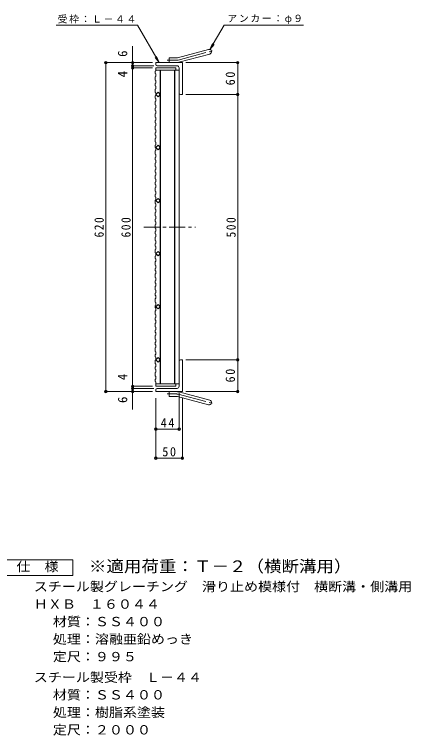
# Model space of a CAD drawing. Units: millimetres, scale not verified. Extents: x -860 to 1052, y -822 to 796.
# Drawn here: x 305 to 1052, y -672 to 687 of the extents above; entities that cross this region are included whole.
import ezdxf
from ezdxf.enums import TextEntityAlignment as Align

# ---------------------------------------------------------------- set-up
doc = ezdxf.new("R2010")
doc.units = ezdxf.units.MM
doc.header["$LTSCALE"] = 6
doc.header["$PDMODE"] = 32
doc.header["$PDSIZE"] = 4.8
doc.linetypes.add('CHAIN1', pattern=[8, 5, -1, 1, -1])
doc.linetypes.add('CHAIN2', pattern=[12, 9, -1, 1, -1])
for name, color, linetype, lineweight in [('A-1_ピット', 2, 'Continuous', 9), ('A-2_蓋', 3, 'Continuous', 9), ('A-4_寸法', 7, 'Continuous', 9), ('A-A', 3, 'Continuous', 9), ('F-5_F-5ﾚｲﾔ', 2, 'Continuous', 9)]:
    doc.layers.add(name, color=color, linetype=linetype, lineweight=lineweight)
doc.styles.add('ＭＳ ゴシック', font='')
doc.styles.get('ＭＳ ゴシック').set_extended_font_data('MS Gothic')

msp = doc.modelspace()

# ---------------------------------------------------------------- linework, layer by layer
at = {"layer": 'A-1_ピット'}
for p, q in [((612.774, 605.914), (670.965, 621.506)), ((615.103, 597.221), (673.294, 612.812)), ((596.629, 596.607), (596.629, 605.608)), ((610.444, 605.608), (596.629, 605.608)), ((571.629, 593.107), (571.629, 596.607)), ((621.629, 596.607), (571.629, 596.607)), ((611.629, 590.607), (574.129, 590.607)), ((615.629, 586.607), (615.629, 539.107)), ((621.629, 596.607), (621.629, 536.607)), ((618.129, 536.607), (621.629, 536.607)), ((615.629, -13.393), (615.629, 34.107)), ((618.129, 36.607), (621.629, 36.607)), ((621.629, 36.607), (621.629, -23.393)), ((571.629, -19.893), (571.629, -23.393)), ((621.629, -23.393), (571.629, -23.393)), ((611.629, -17.393), (574.129, -17.393)), ((596.629, -23.393), (596.629, -32.393)), ((615.103, -24.006), (673.294, -39.598)), ((610.444, -32.393), (596.629, -32.393)), ((612.774, -32.699), (670.965, -48.291))]:
    msp.add_line(p, q, dxfattribs=at)
at = {"layer": 'A-1_ピット', "linetype": 'CHAIN2'}
for p, q in [((613.938, 601.567), (679.105, 619.028)), ((610.444, 601.108), (592.824, 601.108)), ((610.444, -27.893), (592.824, -27.893)), ((613.938, -28.353), (679.105, -45.814))]:
    msp.add_line(p, q, dxfattribs=at)
at = {"layer": 'A-1_ピット'}
for centre, radius, start, end in [((672.129, 617.159), 4.5, 285.00014, 104.99991), ((610.444, 614.607), 9, 270, 285.00002), ((574.129, 593.107), 2.5, 180, 270), ((610.444, 614.607), 18, 270, 285), ((611.629, 586.607), 4, 0, 90), ((618.129, 539.107), 2.5, 180, 270), ((618.129, 34.107), 2.5, 90, 180), ((611.629, -13.393), 4, 270, 0), ((574.129, -19.893), 2.5, 90, 180), ((610.444, -41.393), 18, 75, 90), ((610.444, -41.393), 9, 74.99998, 90), ((672.129, -43.945), 4.5, 255.00009, 74.99986)]:
    msp.add_arc(centre, radius, start, end, dxfattribs=at)
at = {"layer": 'A-1_ピット', "linetype": 'CHAIN2'}
for centre, start, end in [((610.444, 614.607), 270, 284.99995), ((610.444, -41.393), 75.00005, 90)]:
    msp.add_arc(centre, 13.5, start, end, dxfattribs=at)
at = {"layer": 'A-2_蓋'}
for p, q in [((571.629, 586.607), (609.629, 586.607)), ((609.629, 586.607), (609.629, 582.107)), ((571.629, 582.107), (615.629, 582.107)), ((579.629, 582.107), (579.629, 537.093)), ((580.629, 582.107), (580.629, -8.893)), ((606.629, 582.107), (606.629, -8.893)), ((607.629, 582.107), (607.629, -8.893)), ((615.629, 582.107), (615.629, -8.893)), ((579.629, 536.122), (579.629, 437.093)), ((579.629, 436.122), (579.629, 337.093)), ((579.629, 336.122), (579.629, 237.093)), ((579.629, 236.122), (579.629, 137.093)), ((579.629, 136.122), (579.629, 37.093)), ((579.629, 36.122), (579.629, -8.893)), ((571.629, -13.393), (571.629, -8.893)), ((571.629, -8.893), (615.629, -8.893)), ((571.629, -13.393), (609.629, -13.393)), ((609.629, -13.393), (609.629, -8.893))]:
    msp.add_line(p, q, dxfattribs=at)
at = {"layer": 'A-2_蓋', "linetype": 'CHAIN1'}
msp.add_line((549.09, 286.607), (646.155, 286.607), dxfattribs=at)
at = {"layer": 'A-2_蓋'}
for points in [[(580.115, 536.607), (575.872, 532.365), (571.629, 536.607), (575.872, 540.85)], [(580.115, 436.608), (575.872, 432.365), (571.629, 436.608), (575.872, 440.85)], [(580.115, 336.608), (575.872, 332.365), (571.629, 336.608), (575.872, 340.85)], [(580.115, 236.608), (575.872, 232.365), (571.629, 236.608), (575.872, 240.85)], [(580.115, 136.608), (575.872, 132.365), (571.629, 136.608), (575.872, 140.85)], [(580.115, 36.607), (575.872, 32.365), (571.629, 36.607), (575.872, 40.85)]]:
    msp.add_lwpolyline(points, close=True, dxfattribs=at)
at = {"layer": 'A-4_寸法'}
for p, q in [((537.252, 667.207), (383.611, 667.207)), ((578.013, 596.607), (537.252, 667.207)), ((528.013, -57.201), (528.013, 627.404)), ((673.763, 621.057), (678.546, 632.605)), ((673.763, 621.057), (681.372, 630.973)), ((578.013, 596.607), (570.403, 606.524)), ((578.013, 596.607), (573.229, 608.156)), ((565.512, 596.607), (475.828, 596.607)), ((477.328, -23.393), (477.328, 596.607)), ((568.013, 590.607), (526.513, 590.607)), ((565.512, 586.607), (526.513, 586.607)), ((628.513, 596.607), (727.513, 596.607)), ((726.013, -23.393), (726.013, 596.607)), ((628.513, 536.608), (727.513, 536.608)), ((628.513, 36.607), (727.513, 36.607)), ((565.512, -13.393), (526.513, -13.393)), ((565.512, -23.393), (475.828, -23.393)), ((568.013, -17.393), (526.513, -17.393)), ((615.629, -25.893), (615.629, -95.493)), ((628.513, -23.393), (727.513, -23.393)), ((571.629, -35.893), (571.629, -150.225)), ((621.629, -35.893), (621.629, -150.225)), ((571.629, -93.993), (615.629, -93.993)), ((571.629, -148.725), (621.629, -148.725))]:
    msp.add_line(p, q, dxfattribs=at)
msp.add_lwpolyline([(673.763, 621.057), (700.408, 667.207), (850.149, 667.207)], dxfattribs=at)
for p in [(477.328, 596.607), (528.013, 596.607), (726.013, 596.607), (528.013, 590.607), (528.013, 586.607), (726.013, 536.608), (726.013, 36.607), (528.013, -13.393), (477.328, -23.393), (528.013, -17.393), (528.013, -23.393), (726.013, -23.393), (571.629, -93.993), (615.629, -93.993), (571.629, -148.725), (621.629, -148.725)]:
    msp.add_point(p, dxfattribs=at)
at = {"layer": 'A-A'}
for p, q in [((571.629, 586.607), (571.629, 580.964)), ((570.129, 580.453), (571.629, 580.964)), ((570.129, 569.909), (571.629, 570.421)), ((570.129, 557.226), (571.629, 557.738)), ((571.629, 562.851), (571.629, 557.738)), ((570.129, 546.683), (571.629, 547.194)), ((570.129, 534), (571.629, 534.511)), ((571.629, 539.625), (571.629, 534.511)), ((570.129, 523.457), (571.629, 523.968)), ((570.129, 510.773), (571.629, 511.285)), ((571.629, 516.398), (571.629, 511.285)), ((571.629, 505.855), (571.629, 500.742)), ((570.129, 500.23), (571.629, 500.742)), ((571.629, 493.171), (571.629, 488.058)), ((570.129, 487.547), (571.629, 488.058)), ((570.129, 477.004), (571.629, 477.515)), ((571.629, 482.628), (571.629, 477.515)), ((570.129, 464.321), (571.629, 464.832)), ((571.629, 469.945), (571.629, 464.832)), ((570.129, 453.777), (571.629, 454.289)), ((571.629, 459.402), (571.629, 454.289)), ((570.129, 441.094), (571.629, 441.605)), ((571.629, 446.719), (571.629, 441.605)), ((571.629, 436.175), (571.629, 431.062)), ((570.129, 430.55), (571.629, 431.062)), ((571.629, 423.492), (571.629, 418.379)), ((570.129, 417.868), (571.629, 418.379)), ((570.129, 407.324), (571.629, 407.836)), ((571.629, 412.949), (571.629, 407.836)), ((570.129, 394.641), (571.629, 395.153)), ((571.629, 400.266), (571.629, 395.153)), ((570.129, 384.097), (571.629, 384.609)), ((571.629, 389.723), (571.629, 384.609)), ((570.129, 371.415), (571.629, 371.926)), ((571.629, 377.039), (571.629, 371.926)), ((570.129, 360.871), (571.629, 361.382)), ((571.629, 366.496), (571.629, 361.382)), ((571.629, 353.812), (571.629, 348.699)), ((570.129, 348.188), (571.629, 348.699)), ((571.629, 343.269), (571.629, 338.156)), ((570.129, 337.644), (571.629, 338.156)), ((571.629, 330.586), (571.629, 325.473)), ((570.129, 324.962), (571.629, 325.473)), ((570.129, 314.418), (571.629, 314.929)), ((570.129, 314.418), (570.129, 307.871)), ((571.629, 320.043), (571.629, 314.929)), ((570.129, 307.871), (571.629, 307.359)), ((570.129, 301.735), (571.629, 302.246)), ((571.629, 307.359), (571.629, 302.246)), ((570.129, 291.191), (571.629, 291.703)), ((571.629, 296.816), (571.629, 291.703)), ((570.129, 278.509), (571.629, 279.02)), ((571.629, 284.133), (571.629, 279.02)), ((571.629, 273.59), (571.629, 268.476)), ((570.129, 267.965), (571.629, 268.476)), ((571.629, 260.907), (571.629, 255.793)), ((570.129, 255.282), (571.629, 255.793)), ((570.129, 244.739), (571.629, 245.25)), ((571.629, 250.363), (571.629, 245.25)), ((570.129, 232.056), (571.629, 232.567)), ((571.629, 237.68), (571.629, 232.567)), ((570.129, 221.512), (571.629, 222.024)), ((570.129, 221.512), (570.129, 214.965)), ((571.629, 227.137), (571.629, 222.024)), ((570.129, 214.965), (571.629, 214.454)), ((570.129, 208.829), (571.629, 209.341)), ((571.629, 214.454), (571.629, 209.341)), ((571.629, 203.91), (571.629, 198.797)), ((570.129, 198.286), (571.629, 198.797)), ((571.629, 191.227), (571.629, 186.114)), ((570.129, 185.603), (571.629, 186.114)), ((571.629, 180.684), (571.629, 175.571)), ((570.129, 175.059), (571.629, 175.571)), ((571.629, 168.001), (571.629, 162.888)), ((570.129, 162.377), (571.629, 162.888)), ((570.129, 151.833), (571.629, 152.344)), ((571.629, 157.458), (571.629, 152.344)), ((570.129, 139.15), (571.629, 139.661)), ((571.629, 144.774), (571.629, 139.661)), ((570.129, 128.606), (571.629, 129.118)), ((571.629, 134.231), (571.629, 129.118)), ((570.129, 115.924), (571.629, 116.435)), ((571.629, 121.548), (571.629, 116.435)), ((571.629, 111.005), (571.629, 105.891)), ((570.129, 105.38), (571.629, 105.891)), ((570.129, 105.38), (570.129, 98.833)), ((570.129, 98.833), (571.629, 98.321)), ((571.629, 98.321), (571.629, 93.208)), ((570.129, 92.697), (571.629, 93.208)), ((570.129, 82.154), (571.629, 82.665)), ((571.629, 87.778), (571.629, 82.665)), ((570.129, 69.471), (571.629, 69.982)), ((571.629, 75.095), (571.629, 69.982)), ((570.129, 58.927), (571.629, 59.439)), ((571.629, 64.552), (571.629, 59.439)), ((570.129, 46.244), (571.629, 46.756)), ((571.629, 51.869), (571.629, 46.756)), ((571.629, 41.325), (571.629, 36.212)), ((570.129, 35.701), (571.629, 36.212)), ((571.629, 28.642), (571.629, 23.529)), ((570.129, 23.018), (571.629, 23.529)), ((571.629, 18.099), (571.629, 12.986)), ((570.129, 12.474), (571.629, 12.986)), ((570.129, -0.209), (571.629, 0.303)), ((571.629, 5.416), (571.629, 0.303)), ((571.629, -5.127), (571.629, -8.893))]:
    msp.add_line(p, q, dxfattribs=at)
for points in [[(570.129, 580.453), (570.129, 576.045), (571.629, 575.534), (571.629, 570.421)], [(570.129, 569.909), (570.129, 563.362), (571.629, 562.851)], [(570.129, 557.226), (570.129, 552.819), (571.629, 552.308), (571.629, 547.194)], [(570.129, 546.683), (570.129, 540.136), (571.629, 539.625)], [(570.129, 534), (570.129, 529.592), (571.629, 529.081), (571.629, 523.968)], [(570.129, 523.457), (570.129, 516.909), (571.629, 516.398)], [(570.129, 510.773), (570.129, 506.366), (571.629, 505.855)], [(570.129, 500.23), (570.129, 493.683), (571.629, 493.171)], [(570.129, 487.547), (570.129, 483.14), (571.629, 482.628)], [(570.129, 477.004), (570.129, 470.457), (571.629, 469.945)], [(570.129, 464.321), (570.129, 459.913), (571.629, 459.402)], [(570.129, 453.777), (570.129, 447.23), (571.629, 446.719)], [(570.129, 441.094), (570.129, 436.687), (571.629, 436.175)], [(570.129, 430.55), (570.129, 424.004), (571.629, 423.492)], [(570.129, 417.868), (570.129, 413.461), (571.629, 412.949)], [(570.129, 407.324), (570.129, 400.777), (571.629, 400.266)], [(570.129, 394.641), (570.129, 390.233), (571.629, 389.723)], [(570.129, 384.097), (570.129, 377.55), (571.629, 377.039)], [(570.129, 371.415), (570.129, 367.007), (571.629, 366.496)], [(570.129, 360.871), (570.129, 354.324), (571.629, 353.812)], [(570.129, 348.188), (570.129, 343.78), (571.629, 343.269)], [(570.129, 337.644), (570.129, 331.097), (571.629, 330.586)], [(570.129, 324.962), (570.129, 320.554), (571.629, 320.043)], [(570.129, 301.735), (570.129, 297.328), (571.629, 296.816)], [(570.129, 291.191), (570.129, 284.644), (571.629, 284.133)], [(570.129, 278.509), (570.129, 274.101), (571.629, 273.59)], [(570.129, 267.965), (570.129, 261.418), (571.629, 260.907)], [(570.129, 255.282), (570.129, 250.875), (571.629, 250.363)], [(570.129, 244.739), (570.129, 238.191), (571.629, 237.68)], [(570.129, 232.056), (570.129, 227.648), (571.629, 227.137)], [(570.129, 208.829), (570.129, 204.422), (571.629, 203.91)], [(570.129, 198.286), (570.129, 191.738), (571.629, 191.227)], [(570.129, 185.603), (570.129, 181.196), (571.629, 180.684)], [(570.129, 175.059), (570.129, 168.512), (571.629, 168.001)], [(570.129, 162.377), (570.129, 157.969), (571.629, 157.458)], [(570.129, 151.833), (570.129, 145.286), (571.629, 144.774)], [(570.129, 139.15), (570.129, 134.743), (571.629, 134.231)], [(570.129, 128.606), (570.129, 122.059), (571.629, 121.548)], [(570.129, 115.924), (570.129, 111.516), (571.629, 111.005)], [(570.129, 92.697), (570.129, 88.29), (571.629, 87.778)], [(570.129, 82.154), (570.129, 75.606), (571.629, 75.095)], [(570.129, 69.471), (570.129, 65.063), (571.629, 64.552)], [(570.129, 58.927), (570.129, 52.38), (571.629, 51.869)], [(570.129, 46.244), (570.129, 41.837), (571.629, 41.325)], [(570.129, 35.701), (570.129, 29.153), (571.629, 28.642)], [(570.129, 23.018), (570.129, 18.61), (571.629, 18.099)], [(570.129, 12.474), (570.129, 5.927), (571.629, 5.416)], [(570.129, -0.209), (570.129, -4.616), (571.629, -5.127)]]:
    msp.add_lwpolyline(points, dxfattribs=at)
at = {"layer": 'F-5_F-5ﾚｲﾔ'}
msp.add_lwpolyline([(280.55, -370.164), (280.55, -340.164), (415.55, -340.164), (415.55, -370.164)], close=True, dxfattribs=at)

# ---------------------------------------------------------------- texts
at = {"layer": 'A-4_寸法', "color": 2, "style": 'ＭＳ ゴシック'}
for s, p in [('6', (523.012, 607.5)), ('4', (523.012, 568.876)), ('4', (523.012, -1.847)), ('6', (523.012, -44.874))]:
    msp.add_text(s, height=17.6, rotation=90, dxfattribs=at).set_placement(p, align=Align.BOTTOM_LEFT)
at = {"layer": 'A-4_寸法', "char_height": 13.2, "attachment_point": 7, "style": 'ＭＳ ゴシック'}
for s, insert in [('\\T1.17;受枠：Ｌ－４４', (386.669, 670.584)), ('\\T1.17;アンカー：φ９', (706.498, 669.712))]:
    msp.add_mtext(s, dxfattribs=dict(at, insert=insert))
at = {"layer": 'A-4_寸法', "color": 2, "char_height": 17.6, "attachment_point": 7, "rotation": 90, "style": 'ＭＳ ゴシック'}
for s, insert in [('\\T1.27;\\W0.95;60', (721.013, 553.857)), ('\\T1.27;\\W0.9;620', (473.728, 267.107)), ('\\T1.27;\\W0.9;600', (524.413, 267.107)), ('\\T1.27;\\W0.9;500', (722.413, 267.107)), ('\\T1.27;\\W0.95;60', (721.013, -6.143))]:
    msp.add_mtext(s, dxfattribs=dict(at, insert=insert))
at = {"layer": 'A-4_寸法', "color": 2, "char_height": 17.6, "attachment_point": 7, "style": 'ＭＳ ゴシック'}
for s, insert in [('\\T1.27;\\W0.95;44', (580.879, -90.993)), ('\\T1.27;\\W0.95;50', (583.879, -145.725))]:
    msp.add_mtext(s, dxfattribs=dict(at, insert=insert))
at = {"layer": 'F-5_F-5ﾚｲﾔ', "color": 3, "style": 'ＭＳ ゴシック', "width": 1.1}
msp.add_text('※適用荷重：Ｔ－２（横断溝用）', height=21.99, dxfattribs=at).set_placement((445.55, -370.164), align=Align.BOTTOM_LEFT)
at = {"layer": 'F-5_F-5ﾚｲﾔ', "style": 'ＭＳ ゴシック', "width": 1.1}
for s, p in [('仕\u3000様', (309.051, -367.164)), ('スチール製グレーチング\u3000滑り止め模様付\u3000横断溝・側溝用', (341.804, -404.917)), ('ＨＸＢ\u3000１６０４４', (341.804, -437.917)), ('材質：ＳＳ４００', (377.632, -470.915)), ('処理：溶融亜鉛めっき', (377.632, -503.916)), ('定尺：９９５', (377.632, -536.917)), ('スチール製受枠\u3000Ｌ－４４', (341.805, -575.916)), ('材質：ＳＳ４００', (377.632, -608.916)), ('処理：樹脂系塗装', (377.632, -641.916)), ('定尺：２０００', (377.632, -674.916))]:
    msp.add_text(s, height=17.6, dxfattribs=at).set_placement(p, align=Align.BOTTOM_LEFT)

doc.saveas('drawing.dxf')
